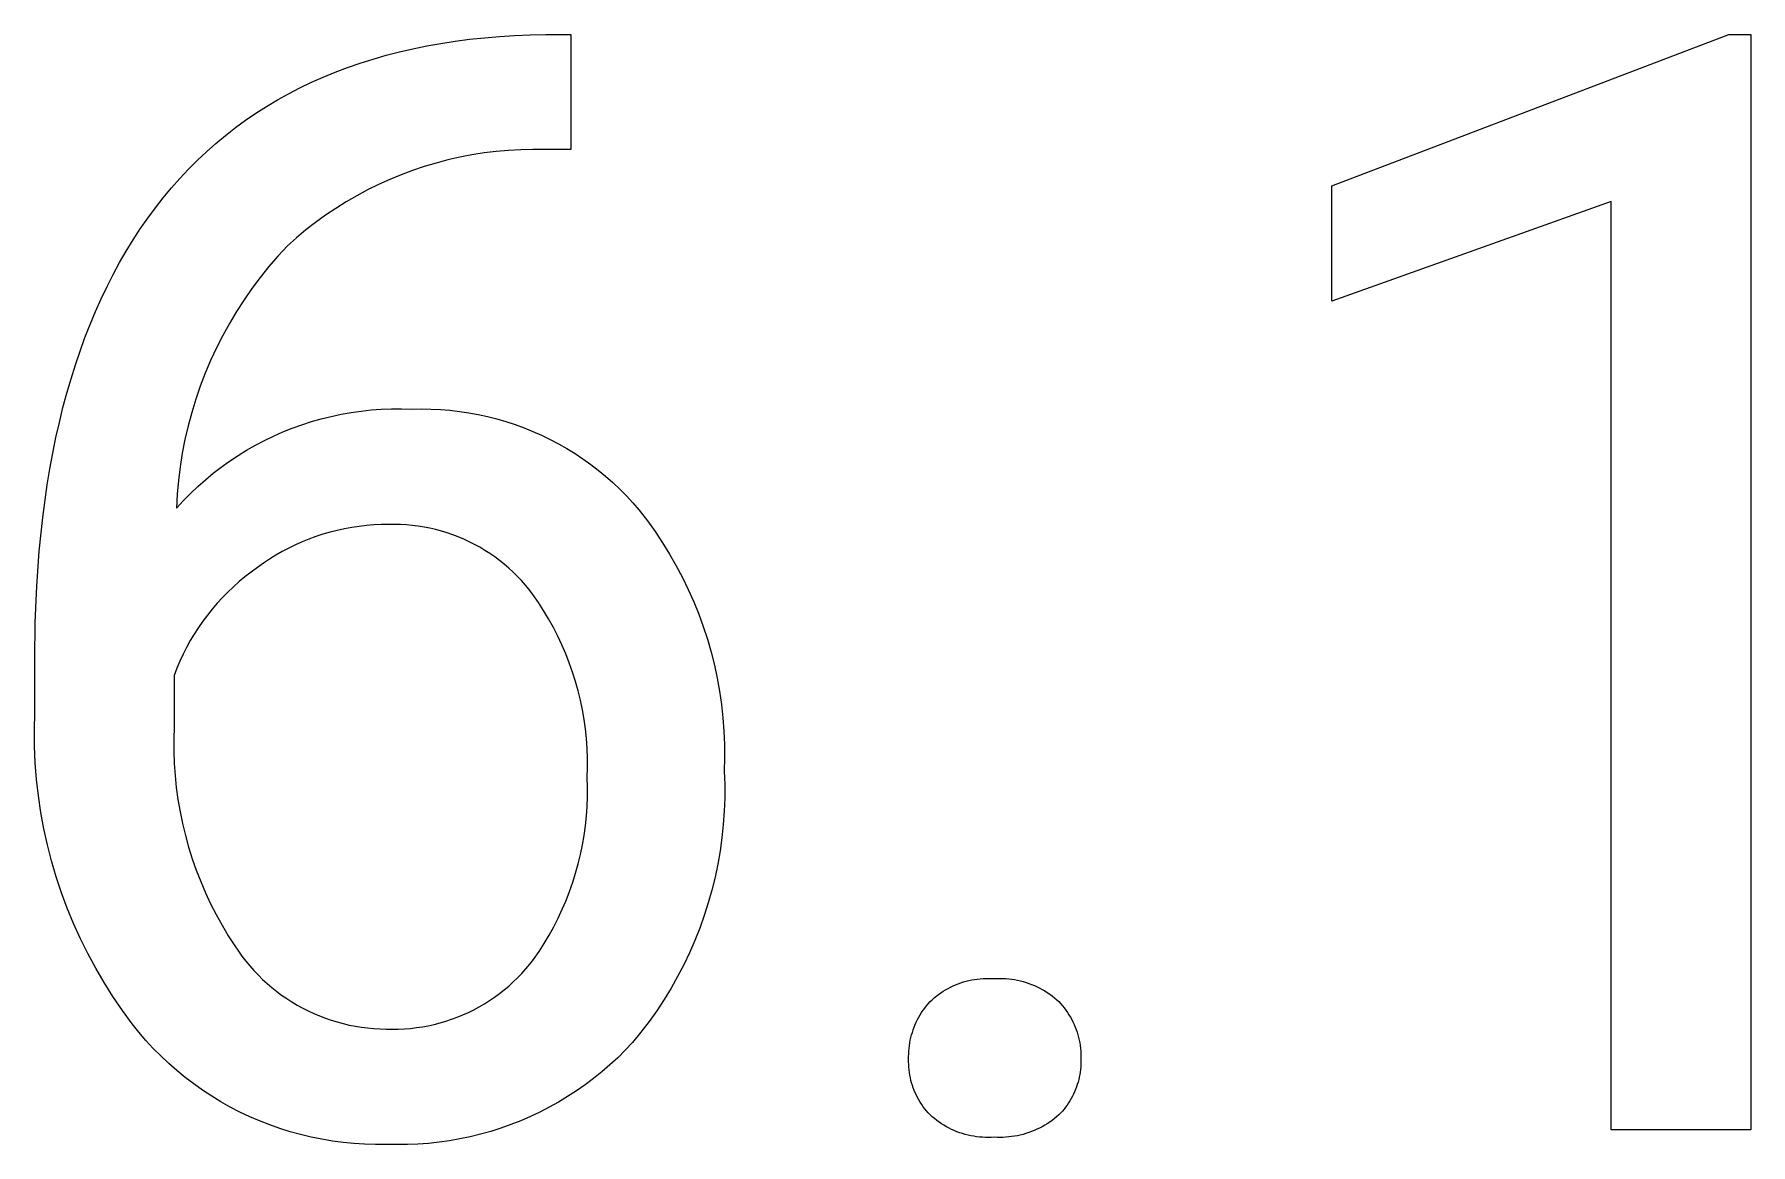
# Model space of a CAD drawing. Header units: millimetres. Extents: x 2840 to 6121, y 744 to 3036.
# Drawn here: x 5518.58 to 5560.1, y 885.32 to 912.17 of the extents above; entities that cross this region are included whole.
import ezdxf

# ---------------------------------------------------------------- set-up
doc = ezdxf.new("R2010")
doc.units = ezdxf.units.MM
doc.header["$MEASUREMENT"] = 0
doc.layers.add('Domyślny', color=7, linetype='Continuous', true_color=0x000000)

msp = doc.modelspace()

# ---------------------------------------------------------------- linework, layer by layer
at = {"layer": 'Domyślny'}
for p, q in [((5527.409, 911.75), (5527.737, 911.825)), ((5527.737, 911.825), (5528.07, 911.894)), ((5528.07, 911.894), (5528.41, 911.954)), ((5528.41, 911.954), (5528.756, 912.008)), ((5528.756, 912.008), (5529.107, 912.054)), ((5529.107, 912.054), (5529.465, 912.093)), ((5529.465, 912.093), (5529.828, 912.124)), ((5529.828, 912.124), (5530.197, 912.148)), ((5530.197, 912.148), (5530.572, 912.165)), ((5530.572, 912.165), (5530.954, 912.174)), ((5530.954, 912.174), (5531.553, 912.174)), ((5531.553, 912.174), (5531.553, 909.385)), ((5549.964, 908.513), (5559.572, 912.174)), ((5559.572, 912.174), (5560.098, 912.174)), ((5560.098, 912.174), (5560.098, 885.673)), ((5525.859, 911.261), (5526.157, 911.373)), ((5526.157, 911.373), (5526.461, 911.479)), ((5526.461, 911.479), (5526.771, 911.576)), ((5526.771, 911.576), (5527.087, 911.667)), ((5527.087, 911.667), (5527.409, 911.75)), ((5525, 910.879), (5525.28, 911.014)), ((5525.28, 911.014), (5525.567, 911.141)), ((5525.567, 911.141), (5525.859, 911.261)), ((5524.195, 910.431), (5524.457, 910.588)), ((5524.457, 910.588), (5524.726, 910.737)), ((5524.726, 910.737), (5525, 910.879)), ((5523.687, 910.096), (5523.938, 910.267)), ((5523.938, 910.267), (5524.195, 910.431)), ((5522.971, 909.537), (5523.204, 909.731)), ((5523.204, 909.731), (5523.443, 909.917)), ((5523.443, 909.917), (5523.687, 910.096)), ((5522.523, 909.128), (5522.744, 909.336)), ((5522.744, 909.336), (5522.971, 909.537)), ((5529.457, 909.304), (5529.163, 909.258)), ((5529.751, 909.34), (5529.457, 909.304)), ((5530.047, 909.366), (5529.751, 909.34)), ((5530.344, 909.382), (5530.047, 909.366)), ((5530.64, 909.388), (5530.344, 909.382)), ((5530.937, 909.385), (5530.64, 909.388)), ((5531.553, 909.385), (5530.937, 909.385)), ((5522.098, 908.69), (5522.308, 908.913)), ((5522.308, 908.913), (5522.523, 909.128)), ((5527.729, 908.882), (5527.451, 908.778)), ((5528.011, 908.977), (5527.729, 908.882)), ((5528.295, 909.061), (5528.011, 908.977)), ((5528.582, 909.137), (5528.295, 909.061)), ((5528.872, 909.202), (5528.582, 909.137)), ((5529.163, 909.258), (5528.872, 909.202)), ((5521.698, 908.221), (5521.895, 908.459)), ((5521.895, 908.459), (5522.098, 908.69)), ((5526.906, 908.543), (5526.64, 908.411)), ((5527.177, 908.665), (5526.906, 908.543)), ((5527.451, 908.778), (5527.177, 908.665)), ((5549.964, 905.723), (5549.964, 908.513)), ((5521.507, 907.977), (5521.698, 908.221)), ((5526.121, 908.122), (5525.87, 907.965)), ((5526.378, 908.271), (5526.121, 908.122)), ((5526.64, 908.411), (5526.378, 908.271)), ((5556.725, 908.131), (5549.964, 905.723)), ((5556.725, 885.673), (5556.725, 908.131)), ((5521.142, 907.467), (5521.321, 907.725)), ((5521.321, 907.725), (5521.507, 907.977)), ((5525.624, 907.799), (5525.383, 907.625)), ((5525.87, 907.965), (5525.624, 907.799)), ((5520.969, 907.202), (5521.142, 907.467)), ((5524.92, 907.253), (5524.699, 907.055)), ((5525.149, 907.443), (5524.92, 907.253)), ((5525.383, 907.625), (5525.149, 907.443)), ((5520.641, 906.652), (5520.802, 906.93)), ((5520.802, 906.93), (5520.969, 907.202)), ((5524.471, 906.809), (5524.252, 906.555)), ((5524.699, 907.055), (5524.471, 906.809)), ((5520.486, 906.366), (5520.641, 906.652)), ((5524.252, 906.555), (5524.042, 906.294)), ((5520.195, 905.776), (5520.337, 906.074)), ((5520.337, 906.074), (5520.486, 906.366)), ((5523.841, 906.026), (5523.65, 905.75)), ((5524.042, 906.294), (5523.841, 906.026)), ((5520.058, 905.47), (5520.195, 905.776)), ((5523.65, 905.75), (5523.468, 905.469)), ((5519.803, 904.839), (5519.927, 905.158)), ((5519.927, 905.158), (5520.058, 905.47)), ((5523.296, 905.181), (5523.134, 904.887)), ((5523.468, 905.469), (5523.296, 905.181)), ((5519.684, 904.514), (5519.803, 904.839)), ((5523.134, 904.887), (5522.983, 904.588)), ((5519.572, 904.182), (5519.684, 904.514)), ((5522.983, 904.588), (5522.841, 904.284)), ((5519.466, 903.843), (5519.572, 904.182)), ((5522.711, 903.976), (5522.591, 903.663)), ((5522.841, 904.284), (5522.711, 903.976)), ((5519.271, 903.144), (5519.366, 903.497)), ((5519.366, 903.497), (5519.466, 903.843)), ((5522.591, 903.663), (5522.482, 903.346)), ((5519.183, 902.785), (5519.271, 903.144)), ((5522.482, 903.346), (5522.384, 903.025)), ((5526.24, 903.027), (5526.483, 903.062)), ((5526.483, 903.062), (5526.727, 903.088)), ((5526.727, 903.088), (5526.972, 903.105)), ((5526.972, 903.105), (5527.218, 903.115)), ((5527.218, 903.115), (5527.463, 903.116)), ((5527.463, 903.116), (5527.709, 903.108)), ((5527.709, 903.108), (5527.94, 903.113)), ((5527.94, 903.113), (5528.171, 903.11)), ((5528.171, 903.11), (5528.401, 903.099)), ((5528.401, 903.099), (5528.631, 903.081)), ((5528.631, 903.081), (5528.861, 903.055)), ((5519.101, 902.419), (5519.183, 902.785)), ((5522.297, 902.701), (5522.222, 902.375)), ((5522.384, 903.025), (5522.297, 902.701)), ((5524.59, 902.556), (5524.818, 902.648)), ((5524.818, 902.648), (5525.049, 902.731)), ((5525.049, 902.731), (5525.283, 902.807)), ((5525.283, 902.807), (5525.519, 902.874)), ((5525.519, 902.874), (5525.758, 902.933)), ((5525.758, 902.933), (5525.998, 902.984)), ((5525.998, 902.984), (5526.24, 903.027)), ((5528.861, 903.055), (5529.089, 903.021)), ((5529.089, 903.021), (5529.316, 902.979)), ((5529.316, 902.979), (5529.542, 902.93)), ((5529.542, 902.93), (5529.766, 902.873)), ((5529.766, 902.873), (5529.987, 902.809)), ((5529.987, 902.809), (5530.207, 902.737)), ((5530.207, 902.737), (5530.424, 902.658)), ((5530.424, 902.658), (5530.638, 902.571)), ((5519.025, 902.046), (5519.101, 902.419)), ((5522.222, 902.375), (5522.157, 902.046)), ((5523.714, 902.115), (5523.927, 902.236)), ((5523.927, 902.236), (5524.144, 902.351)), ((5524.144, 902.351), (5524.366, 902.457)), ((5524.366, 902.457), (5524.59, 902.556)), ((5530.638, 902.571), (5530.849, 902.477)), ((5530.849, 902.477), (5531.056, 902.377)), ((5531.056, 902.377), (5531.261, 902.269)), ((5531.261, 902.269), (5531.461, 902.154)), ((5518.956, 901.667), (5519.025, 902.046)), ((5522.157, 902.046), (5522.105, 901.715)), ((5523.1, 901.707), (5523.3, 901.85)), ((5523.3, 901.85), (5523.505, 901.986)), ((5523.505, 901.986), (5523.714, 902.115)), ((5531.461, 902.154), (5531.658, 902.033)), ((5531.658, 902.033), (5531.85, 901.905)), ((5531.85, 901.905), (5532.038, 901.771)), ((5518.892, 901.281), (5518.956, 901.667)), ((5522.105, 901.715), (5522.063, 901.382)), ((5522.532, 901.238), (5522.716, 901.401)), ((5522.716, 901.401), (5522.906, 901.557)), ((5522.906, 901.557), (5523.1, 901.707)), ((5532.038, 901.771), (5532.221, 901.63)), ((5532.221, 901.63), (5532.399, 901.483)), ((5532.399, 901.483), (5532.572, 901.331)), ((5518.782, 900.488), (5518.892, 901.281)), ((5522.033, 901.048), (5522.015, 900.713)), ((5522.063, 901.382), (5522.033, 901.048)), ((5522.182, 900.894), (5522.354, 901.069)), ((5522.354, 901.069), (5522.532, 901.238)), ((5532.572, 901.331), (5532.74, 901.172)), ((5532.74, 901.172), (5532.903, 901.008)), ((5532.903, 901.008), (5533.06, 900.839)), ((5522.015, 900.713), (5522.182, 900.894)), ((5533.06, 900.839), (5533.211, 900.664)), ((5533.211, 900.664), (5533.408, 900.408)), ((5518.697, 899.669), (5518.782, 900.488)), ((5525.905, 900.174), (5525.732, 900.13)), ((5526.08, 900.212), (5525.905, 900.174)), ((5526.255, 900.245), (5526.08, 900.212)), ((5526.432, 900.272), (5526.255, 900.245)), ((5526.61, 900.292), (5526.432, 900.272)), ((5526.788, 900.307), (5526.61, 900.292)), ((5526.966, 900.316), (5526.788, 900.307)), ((5527.145, 900.318), (5526.966, 900.316)), ((5527.289, 900.32), (5527.145, 900.318)), ((5527.433, 900.317), (5527.289, 900.32)), ((5527.577, 900.308), (5527.433, 900.317)), ((5527.72, 900.295), (5527.577, 900.308)), ((5527.863, 900.277), (5527.72, 900.295)), ((5528.005, 900.254), (5527.863, 900.277)), ((5528.146, 900.227), (5528.005, 900.254)), ((5528.287, 900.194), (5528.146, 900.227)), ((5528.426, 900.157), (5528.287, 900.194)), ((5528.563, 900.115), (5528.426, 900.157)), ((5533.408, 900.408), (5533.596, 900.146)), ((5524.733, 899.745), (5524.574, 899.661)), ((5524.893, 899.823), (5524.733, 899.745)), ((5525.057, 899.895), (5524.893, 899.823)), ((5525.222, 899.962), (5525.057, 899.895)), ((5525.39, 900.024), (5525.222, 899.962)), ((5525.56, 900.08), (5525.39, 900.024)), ((5525.732, 900.13), (5525.56, 900.08)), ((5528.7, 900.068), (5528.563, 900.115)), ((5528.834, 900.016), (5528.7, 900.068)), ((5528.967, 899.96), (5528.834, 900.016)), ((5529.097, 899.9), (5528.967, 899.96)), ((5529.226, 899.835), (5529.097, 899.9)), ((5529.352, 899.766), (5529.226, 899.835)), ((5529.476, 899.692), (5529.352, 899.766)), ((5533.596, 900.146), (5533.775, 899.877)), ((5533.775, 899.877), (5533.945, 899.603)), ((5518.637, 898.823), (5518.697, 899.669)), ((5524.118, 899.38), (5523.973, 899.276)), ((5524.267, 899.479), (5524.118, 899.38)), ((5524.419, 899.573), (5524.267, 899.479)), ((5524.574, 899.661), (5524.419, 899.573)), ((5529.597, 899.614), (5529.476, 899.692)), ((5529.715, 899.532), (5529.597, 899.614)), ((5529.831, 899.446), (5529.715, 899.532)), ((5529.943, 899.357), (5529.831, 899.446)), ((5530.053, 899.263), (5529.943, 899.357)), ((5533.945, 899.603), (5534.106, 899.322)), ((5523.531, 898.936), (5523.392, 898.812)), ((5523.674, 899.054), (5523.531, 898.936)), ((5523.821, 899.168), (5523.674, 899.054)), ((5523.973, 899.276), (5523.821, 899.168)), ((5530.159, 899.166), (5530.053, 899.263)), ((5530.262, 899.065), (5530.159, 899.166)), ((5530.361, 898.96), (5530.262, 899.065)), ((5530.456, 898.853), (5530.361, 898.96)), ((5534.106, 899.322), (5534.257, 899.037)), ((5534.257, 899.037), (5534.398, 898.746)), ((5518.6, 897.949), (5518.637, 898.823)), ((5523.126, 898.551), (5523, 898.414)), ((5523.257, 898.684), (5523.126, 898.551)), ((5523.392, 898.812), (5523.257, 898.684)), ((5530.548, 898.742), (5530.456, 898.853)), ((5530.636, 898.628), (5530.548, 898.742)), ((5530.771, 898.434), (5530.636, 898.628)), ((5534.398, 898.746), (5534.529, 898.451)), ((5522.763, 898.127), (5522.652, 897.978)), ((5522.879, 898.273), (5522.763, 898.127)), ((5523, 898.414), (5522.879, 898.273)), ((5530.898, 898.237), (5530.771, 898.434)), ((5531.019, 898.035), (5530.898, 898.237)), ((5534.529, 898.451), (5534.649, 898.151)), ((5534.649, 898.151), (5534.76, 897.848)), ((5518.588, 897.049), (5518.6, 897.949)), ((5522.446, 897.668), (5522.351, 897.508)), ((5522.547, 897.825), (5522.446, 897.668)), ((5522.652, 897.978), (5522.547, 897.825)), ((5531.134, 897.829), (5531.019, 898.035)), ((5531.241, 897.619), (5531.134, 897.829)), ((5534.76, 897.848), (5534.86, 897.541)), ((5522.261, 897.345), (5522.178, 897.179)), ((5522.351, 897.508), (5522.261, 897.345)), ((5531.341, 897.406), (5531.241, 897.619)), ((5531.434, 897.19), (5531.341, 897.406)), ((5534.86, 897.541), (5534.95, 897.23)), ((5518.588, 895.758), (5518.588, 897.049)), ((5522.027, 896.839), (5521.961, 896.665)), ((5522.099, 897.01), (5522.027, 896.839)), ((5522.178, 897.179), (5522.099, 897.01)), ((5531.52, 896.97), (5531.434, 897.19)), ((5531.598, 896.748), (5531.52, 896.97)), ((5534.95, 897.23), (5535.029, 896.917)), ((5535.029, 896.917), (5535.097, 896.601)), ((5521.961, 896.665), (5521.961, 895.423)), ((5531.669, 896.524), (5531.598, 896.748)), ((5531.732, 896.297), (5531.669, 896.524)), ((5535.097, 896.601), (5535.154, 896.283)), ((5531.787, 896.068), (5531.732, 896.297)), ((5531.835, 895.837), (5531.787, 896.068)), ((5535.154, 896.283), (5535.201, 895.964)), ((5518.578, 895.356), (5518.588, 895.758)), ((5531.875, 895.605), (5531.835, 895.837)), ((5531.908, 895.372), (5531.875, 895.605)), ((5535.201, 895.964), (5535.236, 895.643)), ((5535.236, 895.643), (5535.261, 895.321)), ((5518.581, 894.954), (5518.578, 895.356)), ((5521.961, 895.423), (5521.951, 895.128)), ((5531.932, 895.138), (5531.908, 895.372)), ((5535.261, 895.321), (5535.275, 894.998)), ((5518.599, 894.553), (5518.581, 894.954)), ((5521.951, 895.128), (5521.952, 894.834)), ((5521.952, 894.834), (5521.962, 894.54)), ((5531.948, 894.903), (5531.932, 895.138)), ((5531.957, 894.668), (5531.948, 894.903)), ((5535.275, 894.998), (5535.277, 894.675)), ((5518.63, 894.152), (5518.599, 894.553)), ((5521.962, 894.54), (5521.983, 894.246)), ((5531.951, 894.197), (5531.958, 894.432)), ((5531.958, 894.432), (5531.957, 894.668)), ((5535.277, 894.675), (5535.269, 894.352)), ((5535.269, 894.352), (5535.279, 894.03)), ((5518.676, 893.753), (5518.63, 894.152)), ((5521.983, 894.246), (5522.013, 893.953)), ((5522.013, 893.953), (5522.053, 893.662)), ((5531.958, 893.963), (5531.951, 894.197)), ((5531.957, 893.729), (5531.958, 893.963)), ((5535.279, 894.03), (5535.279, 893.707)), ((5518.735, 893.355), (5518.676, 893.753)), ((5522.053, 893.662), (5522.103, 893.371)), ((5531.949, 893.496), (5531.957, 893.729)), ((5535.279, 893.707), (5535.268, 893.385)), ((5518.808, 892.96), (5518.735, 893.355)), ((5522.103, 893.371), (5522.162, 893.083)), ((5531.908, 893.03), (5531.932, 893.263)), ((5531.932, 893.263), (5531.949, 893.496)), ((5535.268, 893.385), (5535.245, 893.063)), ((5518.894, 892.568), (5518.808, 892.96)), ((5522.162, 893.083), (5522.231, 892.797)), ((5522.231, 892.797), (5522.31, 892.513)), ((5531.837, 892.568), (5531.877, 892.798)), ((5531.877, 892.798), (5531.908, 893.03)), ((5535.212, 892.742), (5535.167, 892.423)), ((5535.245, 893.063), (5535.212, 892.742)), ((5518.994, 892.179), (5518.894, 892.568)), ((5522.31, 892.513), (5522.398, 892.232)), ((5531.735, 892.112), (5531.79, 892.339)), ((5531.79, 892.339), (5531.837, 892.568)), ((5535.167, 892.423), (5535.112, 892.105)), ((5519.108, 891.793), (5518.994, 892.179)), ((5522.398, 892.232), (5522.495, 891.954)), ((5522.495, 891.954), (5522.602, 891.68)), ((5531.603, 891.663), (5531.673, 891.886)), ((5531.673, 891.886), (5531.735, 892.112)), ((5535.112, 892.105), (5535.046, 891.789)), ((5519.235, 891.412), (5519.108, 891.793)), ((5522.602, 891.68), (5522.718, 891.409)), ((5531.441, 891.225), (5531.526, 891.443)), ((5531.526, 891.443), (5531.603, 891.663)), ((5534.969, 891.476), (5534.882, 891.165)), ((5535.046, 891.789), (5534.969, 891.476)), ((5519.375, 891.035), (5519.235, 891.412)), ((5519.528, 890.664), (5519.375, 891.035)), ((5522.718, 891.409), (5522.843, 891.143)), ((5522.843, 891.143), (5522.976, 890.881)), ((5531.35, 891.01), (5531.441, 891.225)), ((5534.882, 891.165), (5534.783, 890.858)), ((5519.694, 890.298), (5519.528, 890.664)), ((5522.976, 890.881), (5523.119, 890.623)), ((5523.119, 890.623), (5523.27, 890.37)), ((5531.145, 890.589), (5531.251, 890.798)), ((5531.251, 890.798), (5531.35, 891.01)), ((5534.783, 890.858), (5534.675, 890.554)), ((5519.872, 889.938), (5519.694, 890.298)), ((5523.27, 890.37), (5523.429, 890.123)), ((5530.913, 890.184), (5531.032, 890.385)), ((5531.032, 890.385), (5531.145, 890.589)), ((5534.556, 890.254), (5534.427, 889.959)), ((5534.675, 890.554), (5534.556, 890.254)), ((5520.063, 889.584), (5519.872, 889.938)), ((5523.429, 890.123), (5523.513, 889.998)), ((5523.513, 889.998), (5523.6, 889.876)), ((5523.6, 889.876), (5523.692, 889.758)), ((5530.564, 889.679), (5530.654, 889.794)), ((5530.654, 889.794), (5530.787, 889.987)), ((5530.787, 889.987), (5530.913, 890.184)), ((5534.427, 889.959), (5534.288, 889.668)), ((5520.266, 889.237), (5520.063, 889.584)), ((5523.692, 889.758), (5523.788, 889.642)), ((5523.788, 889.642), (5523.888, 889.53)), ((5523.888, 889.53), (5523.992, 889.421)), ((5523.992, 889.421), (5524.099, 889.316)), ((5530.27, 889.354), (5530.371, 889.459)), ((5530.371, 889.459), (5530.469, 889.567)), ((5530.469, 889.567), (5530.564, 889.679)), ((5534.139, 889.382), (5533.98, 889.101)), ((5534.288, 889.668), (5534.139, 889.382)), ((5520.48, 888.897), (5520.266, 889.237)), ((5524.099, 889.316), (5524.209, 889.215)), ((5524.209, 889.215), (5524.324, 889.118)), ((5524.324, 889.118), (5524.441, 889.024)), ((5524.441, 889.024), (5524.561, 888.935)), ((5529.71, 888.884), (5529.828, 888.97)), ((5529.828, 888.97), (5529.944, 889.06)), ((5529.944, 889.06), (5530.056, 889.154)), ((5530.056, 889.154), (5530.164, 889.252)), ((5530.164, 889.252), (5530.27, 889.354)), ((5533.98, 889.101), (5533.812, 888.826)), ((5540.398, 888.909), (5540.452, 888.95)), ((5540.452, 888.95), (5540.508, 888.99)), ((5540.508, 888.99), (5540.564, 889.027)), ((5540.564, 889.027), (5540.622, 889.062)), ((5540.622, 889.062), (5540.681, 889.096)), ((5540.681, 889.096), (5540.742, 889.127)), ((5540.742, 889.127), (5540.803, 889.157)), ((5540.803, 889.157), (5540.865, 889.184)), ((5540.865, 889.184), (5540.928, 889.209)), ((5540.928, 889.209), (5540.992, 889.232)), ((5540.992, 889.232), (5541.057, 889.253)), ((5541.057, 889.253), (5541.122, 889.272)), ((5541.122, 889.272), (5541.188, 889.288)), ((5541.188, 889.288), (5541.254, 889.302)), ((5541.254, 889.302), (5541.321, 889.314)), ((5541.321, 889.314), (5541.388, 889.324)), ((5541.388, 889.324), (5541.456, 889.331)), ((5541.456, 889.331), (5541.523, 889.336)), ((5541.523, 889.336), (5541.591, 889.339)), ((5541.591, 889.339), (5541.659, 889.34)), ((5541.659, 889.34), (5541.727, 889.338)), ((5541.727, 889.338), (5541.795, 889.334)), ((5541.795, 889.334), (5541.866, 889.338)), ((5541.866, 889.338), (5541.937, 889.339)), ((5541.937, 889.339), (5542.009, 889.338)), ((5542.009, 889.338), (5542.08, 889.335)), ((5542.08, 889.335), (5542.151, 889.329)), ((5542.151, 889.329), (5542.222, 889.32)), ((5542.222, 889.32), (5542.293, 889.31)), ((5542.293, 889.31), (5542.363, 889.296)), ((5542.363, 889.296), (5542.432, 889.281)), ((5542.432, 889.281), (5542.501, 889.263)), ((5542.501, 889.263), (5542.57, 889.242)), ((5542.57, 889.242), (5542.637, 889.219)), ((5542.637, 889.219), (5542.704, 889.194)), ((5542.704, 889.194), (5542.77, 889.167)), ((5542.77, 889.167), (5542.835, 889.137)), ((5542.835, 889.137), (5542.899, 889.105)), ((5542.899, 889.105), (5542.962, 889.071)), ((5542.962, 889.071), (5543.023, 889.035)), ((5543.023, 889.035), (5543.083, 888.997)), ((5543.083, 888.997), (5543.142, 888.956)), ((5543.142, 888.956), (5543.2, 888.914)), ((5520.707, 888.565), (5520.48, 888.897)), ((5520.945, 888.242), (5520.707, 888.565)), ((5524.561, 888.935), (5524.685, 888.849)), ((5524.685, 888.849), (5524.811, 888.768)), ((5524.811, 888.768), (5524.94, 888.692)), ((5524.94, 888.692), (5525.072, 888.619)), ((5525.072, 888.619), (5525.206, 888.552)), ((5525.206, 888.552), (5525.342, 888.489)), ((5529.079, 888.517), (5529.21, 888.581)), ((5529.21, 888.581), (5529.339, 888.65)), ((5529.339, 888.65), (5529.465, 888.724)), ((5529.465, 888.724), (5529.589, 888.802)), ((5529.589, 888.802), (5529.71, 888.884)), ((5533.635, 888.556), (5533.448, 888.293)), ((5533.812, 888.826), (5533.635, 888.556)), ((5540.043, 888.513), (5540.079, 888.568)), ((5540.079, 888.568), (5540.118, 888.622)), ((5540.118, 888.622), (5540.159, 888.675)), ((5540.159, 888.675), (5540.201, 888.726)), ((5540.201, 888.726), (5540.245, 888.776)), ((5540.245, 888.776), (5540.294, 888.822)), ((5540.294, 888.822), (5540.345, 888.867)), ((5540.345, 888.867), (5540.398, 888.909)), ((5543.2, 888.914), (5543.255, 888.87)), ((5543.255, 888.87), (5543.31, 888.824)), ((5543.31, 888.824), (5543.363, 888.776)), ((5543.363, 888.776), (5543.408, 888.726)), ((5543.408, 888.726), (5543.451, 888.676)), ((5543.451, 888.676), (5543.493, 888.624)), ((5543.493, 888.624), (5543.533, 888.57)), ((5543.533, 888.57), (5543.571, 888.516)), ((5521.108, 888.038), (5520.945, 888.242)), ((5525.342, 888.489), (5525.48, 888.43)), ((5525.48, 888.43), (5525.62, 888.377)), ((5525.62, 888.377), (5525.762, 888.328)), ((5525.762, 888.328), (5525.906, 888.284)), ((5525.906, 888.284), (5526.051, 888.245)), ((5526.051, 888.245), (5526.197, 888.211)), ((5526.197, 888.211), (5526.344, 888.182)), ((5526.344, 888.182), (5526.492, 888.158)), ((5526.492, 888.158), (5526.641, 888.139)), ((5526.641, 888.139), (5526.791, 888.126)), ((5526.791, 888.126), (5526.941, 888.117)), ((5526.941, 888.117), (5527.091, 888.114)), ((5527.383, 888.112), (5527.529, 888.118)), ((5527.529, 888.118), (5527.675, 888.13)), ((5527.675, 888.13), (5527.82, 888.147)), ((5527.82, 888.147), (5527.965, 888.168)), ((5527.965, 888.168), (5528.109, 888.195)), ((5528.109, 888.195), (5528.252, 888.226)), ((5528.252, 888.226), (5528.393, 888.263)), ((5528.393, 888.263), (5528.534, 888.304)), ((5528.534, 888.304), (5528.673, 888.35)), ((5528.673, 888.35), (5528.81, 888.401)), ((5528.81, 888.401), (5528.945, 888.456)), ((5528.945, 888.456), (5529.079, 888.517)), ((5533.448, 888.293), (5533.253, 888.036)), ((5539.839, 888.097), (5539.862, 888.16)), ((5539.862, 888.16), (5539.887, 888.221)), ((5539.887, 888.221), (5539.914, 888.281)), ((5539.914, 888.281), (5539.943, 888.341)), ((5539.943, 888.341), (5539.975, 888.399)), ((5539.975, 888.399), (5540.008, 888.457)), ((5540.008, 888.457), (5540.043, 888.513)), ((5543.571, 888.516), (5543.607, 888.46)), ((5543.607, 888.46), (5543.641, 888.402)), ((5543.641, 888.402), (5543.673, 888.344)), ((5543.673, 888.344), (5543.703, 888.284)), ((5543.703, 888.284), (5543.731, 888.224)), ((5543.731, 888.224), (5543.757, 888.163)), ((5543.757, 888.163), (5543.781, 888.1)), ((5521.279, 887.839), (5521.108, 888.038)), ((5521.456, 887.647), (5521.279, 887.839)), ((5527.091, 888.114), (5527.237, 888.11)), ((5527.237, 888.11), (5527.383, 888.112)), ((5533.049, 887.787), (5532.872, 887.601)), ((5533.253, 888.036), (5533.049, 887.787)), ((5539.738, 887.646), (5539.746, 887.711)), ((5539.746, 887.711), (5539.756, 887.777)), ((5539.756, 887.777), (5539.768, 887.842)), ((5539.768, 887.842), (5539.783, 887.907)), ((5539.783, 887.907), (5539.799, 887.971)), ((5539.799, 887.971), (5539.818, 888.034)), ((5539.818, 888.034), (5539.839, 888.097)), ((5543.781, 888.1), (5543.803, 888.037)), ((5543.803, 888.037), (5543.822, 887.974)), ((5543.822, 887.974), (5543.839, 887.909)), ((5543.839, 887.909), (5543.854, 887.844)), ((5543.854, 887.844), (5543.867, 887.779)), ((5543.867, 887.779), (5543.878, 887.713)), ((5543.878, 887.713), (5543.886, 887.647)), ((5521.64, 887.462), (5521.456, 887.647)), ((5521.83, 887.282), (5521.64, 887.462)), ((5532.69, 887.421), (5532.502, 887.248)), ((5532.872, 887.601), (5532.69, 887.421)), ((5539.727, 887.447), (5539.729, 887.513)), ((5539.728, 887.381), (5539.727, 887.447)), ((5539.728, 887.317), (5539.728, 887.381)), ((5539.729, 887.252), (5539.728, 887.317)), ((5539.729, 887.513), (5539.732, 887.579)), ((5539.732, 887.579), (5539.738, 887.646)), ((5543.886, 887.647), (5543.892, 887.581)), ((5543.892, 887.581), (5543.896, 887.514)), ((5543.896, 887.514), (5543.897, 887.447)), ((5543.897, 887.319), (5543.896, 887.257)), ((5543.897, 887.447), (5543.897, 887.381)), ((5543.897, 887.381), (5543.897, 887.319)), ((5522.027, 887.11), (5521.83, 887.282)), ((5522.229, 886.944), (5522.027, 887.11)), ((5522.437, 886.785), (5522.229, 886.944)), ((5532.108, 886.92), (5531.903, 886.767)), ((5532.308, 887.081), (5532.108, 886.92)), ((5532.502, 887.248), (5532.308, 887.081)), ((5539.733, 887.188), (5539.729, 887.252)), ((5539.739, 887.124), (5539.733, 887.188)), ((5539.747, 887.061), (5539.739, 887.124)), ((5539.757, 886.998), (5539.747, 887.061)), ((5539.77, 886.935), (5539.757, 886.998)), ((5539.784, 886.872), (5539.77, 886.935)), ((5539.801, 886.81), (5539.784, 886.872)), ((5543.843, 886.89), (5543.827, 886.831)), ((5543.857, 886.951), (5543.843, 886.89)), ((5543.869, 887.011), (5543.857, 886.951)), ((5543.879, 887.072), (5543.869, 887.011)), ((5543.886, 887.134), (5543.879, 887.072)), ((5543.892, 887.195), (5543.886, 887.134)), ((5543.896, 887.257), (5543.892, 887.195)), ((5522.65, 886.634), (5522.437, 886.785)), ((5522.868, 886.49), (5522.65, 886.634)), ((5523.092, 886.354), (5522.868, 886.49)), ((5531.479, 886.48), (5531.26, 886.348)), ((5531.694, 886.62), (5531.479, 886.48)), ((5531.903, 886.767), (5531.694, 886.62)), ((5539.82, 886.749), (5539.801, 886.81)), ((5539.841, 886.688), (5539.82, 886.749)), ((5539.864, 886.628), (5539.841, 886.688)), ((5539.889, 886.569), (5539.864, 886.628)), ((5539.916, 886.511), (5539.889, 886.569)), ((5539.945, 886.454), (5539.916, 886.511)), ((5539.976, 886.398), (5539.945, 886.454)), ((5543.69, 886.486), (5543.661, 886.432)), ((5543.718, 886.542), (5543.69, 886.486)), ((5543.743, 886.598), (5543.718, 886.542)), ((5543.767, 886.655), (5543.743, 886.598)), ((5543.789, 886.713), (5543.767, 886.655)), ((5543.809, 886.771), (5543.789, 886.713)), ((5543.827, 886.831), (5543.809, 886.771)), ((5523.319, 886.226), (5523.092, 886.354)), ((5523.551, 886.106), (5523.319, 886.226)), ((5523.788, 885.994), (5523.551, 886.106)), ((5530.809, 886.106), (5530.578, 885.996)), ((5531.036, 886.223), (5530.809, 886.106)), ((5531.26, 886.348), (5531.036, 886.223)), ((5540.009, 886.343), (5539.976, 886.398)), ((5540.044, 886.289), (5540.009, 886.343)), ((5540.081, 886.236), (5540.044, 886.289)), ((5540.119, 886.185), (5540.081, 886.236)), ((5540.159, 886.135), (5540.119, 886.185)), ((5540.201, 886.086), (5540.159, 886.135)), ((5540.245, 886.039), (5540.201, 886.086)), ((5540.297, 885.992), (5540.245, 886.039)), ((5543.363, 886.039), (5543.309, 885.992)), ((5543.406, 886.084), (5543.363, 886.039)), ((5543.447, 886.13), (5543.406, 886.084)), ((5543.487, 886.177), (5543.447, 886.13)), ((5543.525, 886.225), (5543.487, 886.177)), ((5543.561, 886.275), (5543.525, 886.225)), ((5543.596, 886.327), (5543.561, 886.275)), ((5543.629, 886.379), (5543.596, 886.327)), ((5543.661, 886.432), (5543.629, 886.379)), ((5524.028, 885.89), (5523.788, 885.994)), ((5524.271, 885.794), (5524.028, 885.89)), ((5524.518, 885.707), (5524.271, 885.794)), ((5524.767, 885.629), (5524.518, 885.707)), ((5525.019, 885.559), (5524.767, 885.629)), ((5529.619, 885.637), (5529.373, 885.568)), ((5529.863, 885.715), (5529.619, 885.637)), ((5530.104, 885.801), (5529.863, 885.715)), ((5530.343, 885.895), (5530.104, 885.801)), ((5530.578, 885.996), (5530.343, 885.895)), ((5540.351, 885.947), (5540.297, 885.992)), ((5540.407, 885.904), (5540.351, 885.947)), ((5540.464, 885.862), (5540.407, 885.904)), ((5540.522, 885.823), (5540.464, 885.862)), ((5540.582, 885.786), (5540.522, 885.823)), ((5540.642, 885.75), (5540.582, 885.786)), ((5540.705, 885.717), (5540.642, 885.75)), ((5540.768, 885.686), (5540.705, 885.717)), ((5540.832, 885.657), (5540.768, 885.686)), ((5540.897, 885.631), (5540.832, 885.657)), ((5540.963, 885.606), (5540.897, 885.631)), ((5542.701, 885.632), (5542.634, 885.608)), ((5542.767, 885.659), (5542.701, 885.632)), ((5542.832, 885.688), (5542.767, 885.659)), ((5542.896, 885.718), (5542.832, 885.688)), ((5542.958, 885.751), (5542.896, 885.718)), ((5543.02, 885.787), (5542.958, 885.751)), ((5543.081, 885.824), (5543.02, 885.787)), ((5543.14, 885.863), (5543.081, 885.824)), ((5543.198, 885.904), (5543.14, 885.863)), ((5543.254, 885.947), (5543.198, 885.904)), ((5543.309, 885.992), (5543.254, 885.947)), ((5560.098, 885.673), (5556.725, 885.673)), ((5525.273, 885.499), (5525.019, 885.559)), ((5525.529, 885.447), (5525.273, 885.499)), ((5525.787, 885.404), (5525.529, 885.447)), ((5526.047, 885.37), (5525.787, 885.404)), ((5526.307, 885.345), (5526.047, 885.37)), ((5526.568, 885.329), (5526.307, 885.345)), ((5526.829, 885.322), (5526.568, 885.329)), ((5527.091, 885.324), (5526.829, 885.322)), ((5527.346, 885.317), (5527.091, 885.324)), ((5527.602, 885.318), (5527.346, 885.317)), ((5527.858, 885.328), (5527.602, 885.318)), ((5528.114, 885.347), (5527.858, 885.328)), ((5528.368, 885.374), (5528.114, 885.347)), ((5528.622, 885.41), (5528.368, 885.374)), ((5528.874, 885.454), (5528.622, 885.41)), ((5529.124, 885.507), (5528.874, 885.454)), ((5529.373, 885.568), (5529.124, 885.507)), ((5541.03, 885.584), (5540.963, 885.606)), ((5541.098, 885.565), (5541.03, 885.584)), ((5541.166, 885.547), (5541.098, 885.565)), ((5541.235, 885.532), (5541.166, 885.547)), ((5541.304, 885.52), (5541.235, 885.532)), ((5541.373, 885.509), (5541.304, 885.52)), ((5541.443, 885.501), (5541.373, 885.509)), ((5541.514, 885.496), (5541.443, 885.501)), ((5541.584, 885.493), (5541.514, 885.496)), ((5541.654, 885.492), (5541.584, 885.493)), ((5541.725, 885.494), (5541.654, 885.492)), ((5541.795, 885.498), (5541.725, 885.494)), ((5541.866, 885.494), (5541.795, 885.498)), ((5541.937, 885.493), (5541.866, 885.494)), ((5542.008, 885.494), (5541.937, 885.493)), ((5542.079, 885.497), (5542.008, 885.494)), ((5542.149, 885.503), (5542.079, 885.497)), ((5542.22, 885.511), (5542.149, 885.503)), ((5542.29, 885.521), (5542.22, 885.511)), ((5542.36, 885.534), (5542.29, 885.521)), ((5542.43, 885.549), (5542.36, 885.534)), ((5542.498, 885.566), (5542.43, 885.549)), ((5542.567, 885.586), (5542.498, 885.566)), ((5542.634, 885.608), (5542.567, 885.586))]:
    msp.add_line(p, q, dxfattribs=at)

doc.saveas('drawing.dxf')
